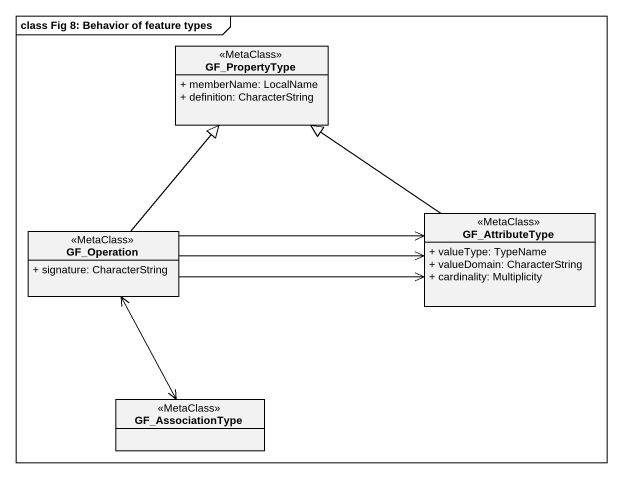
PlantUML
@startuml
mainframe class Fig 8: Behavior of feature types
hide circle
hide empty members
skinparam classAttributeIconSize 0
class GF_PropertyType <<MetaClass>> {
  + memberName: LocalName
  + definition: CharacterString
}
class GF_AttributeType <<MetaClass>> {
  + valueType: TypeName
  + valueDomain: CharacterString
  + cardinality: Multiplicity
}
class GF_Operation <<MetaClass>> {
  + signature: CharacterString
}
class GF_AssociationType <<MetaClass>>
GF_AttributeType -up-|> GF_PropertyType
GF_Operation -up-|> GF_PropertyType
GF_Operation -right-> GF_AttributeType
GF_Operation -right-> GF_AttributeType
GF_Operation -right-> GF_AttributeType
GF_Operation <--> GF_AssociationType
@enduml
